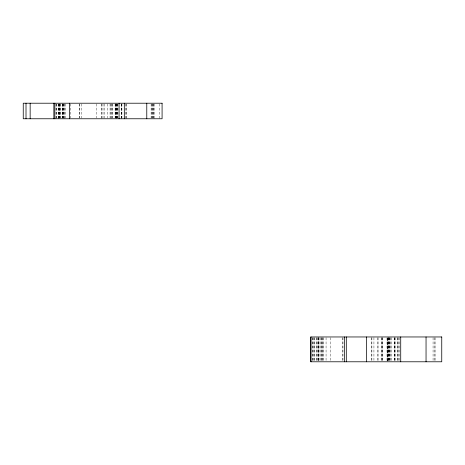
<?xml version="1.0" encoding="UTF-8"?>
<svg xmlns="http://www.w3.org/2000/svg" width="465" height="465" viewBox="0 0 465 465"><rect width="100%" height="100%" fill="white"/><g stroke="black" fill="none" stroke-linecap="round" stroke-linejoin="round"><path stroke-width="0.35" stroke-dasharray="2.33 1.74" d="M435.095 337.671L435.095 361.787M434.822 337.671L434.822 361.078M433.066 337.671L433.066 361.078M399.156 337.671L399.156 361.078M398.232 337.671L398.232 361.787M397.86 337.671L397.86 361.078M397.215 337.671L397.215 361.078M395.273 337.671L395.273 361.078M394.808 337.671L394.808 361.078M394.721 337.671L394.721 361.787M394.256 337.671L394.256 361.078M391.763 337.671L391.763 361.078M390.373 337.671L390.373 361.078M389.914 337.671L389.914 361.787M389.635 337.671L389.635 361.787M389.362 337.671L389.362 361.787M388.438 337.671L388.438 361.078M388.252 337.671L388.252 361.078M388.159 337.671L388.159 361.078M388.054 337.671L388.054 361.078M387.142 337.671L387.142 361.078M387.049 337.671L387.049 361.078M382.8 337.671L382.8 361.078M382.707 337.671L382.707 361.078M381.875 337.671L381.875 361.787M381.689 337.671L381.689 361.078M378.086 337.671L378.086 361.078M377.348 337.671L377.348 361.078M373.93 337.671L373.93 361.078M371.895 337.671L371.895 361.078M371.709 337.671L371.709 361.078M342.972 337.671L342.972 361.078M342.513 337.671L342.513 361.078M330.406 337.671L330.406 361.078M326.064 337.671L326.064 361.078M323.756 337.671L323.756 361.078M322.925 337.671L322.925 361.787M322.094 337.671L322.14 361.078M321.908 337.671L321.908 361.078M321.815 337.671L321.815 361.078M320.199 337.671L320.199 361.078M319.042 337.671L319.042 361.078M318.856 337.671L318.856 361.078M318.351 337.671L318.351 361.078M318.211 337.671L318.211 361.078M318.165 337.671L318.165 361.078M317.566 337.671L317.566 361.787M316.915 337.671L316.915 361.787M316.456 337.671L316.456 361.078M314.7 337.671L314.7 361.787M314.102 337.671L314.102 361.787M313.59 337.671L313.59 361.787M312.3 337.671L312.3 361.787M312.207 337.671L312.207 361.078M159.466 103.916L159.466 118.767M154.095 103.916L154.095 118.767M153.869 103.916L153.869 118.058M153.717 103.916L153.717 118.058M152.45 103.916L152.45 118.058M152.299 103.916L152.299 118.058M151.328 103.916L151.328 118.058M151.108 103.916L151.108 118.058M126.329 103.916L126.329 118.767M126.027 103.916L126.027 118.767M125.056 103.916L125.056 118.058M121.923 103.916L121.923 118.058M121.772 103.916L121.772 118.767M121.551 103.916L121.551 118.058M121.475 103.916L121.475 118.767M117.965 103.916L117.965 118.058M117.517 103.916L117.517 118.058M117.296 103.916L117.296 118.058M116.401 103.916L116.401 118.767M116.25 103.916L116.25 118.058M116.174 103.916L116.174 118.767M115.506 103.916L115.506 118.058M115.355 103.916L115.355 118.058M115.279 103.916L115.279 118.058M115.128 103.916L115.128 118.058M112.594 103.916L112.594 118.058M112.071 103.916L112.071 118.058M111.1 103.916L111.1 118.767M110.949 103.916L110.949 118.058M110.054 103.916L110.054 118.058M107.52 103.916L107.52 118.058M104.683 103.916L104.683 118.058M103.038 103.916L103.038 118.058M101.922 103.916L101.922 118.767M101.248 103.916L101.248 118.058M96.697 103.916L96.697 118.058M81.172 103.916L81.172 118.058M79.678 103.916L79.678 118.058M79.306 103.916L79.306 118.058M70.645 103.916L70.645 118.058M65.792 103.916L65.792 118.058M64.751 103.916L64.751 118.767M64.001 103.916L64.001 118.058M63.478 103.916L63.478 118.058M63.182 103.916L63.182 118.767M62.885 103.916L62.885 118.058M62.81 103.916L62.81 118.058M62.659 103.916L62.659 118.058M62.508 103.916L62.508 118.058M60.194 103.916L60.194 118.058M60.049 103.916L60.049 118.058M59.898 103.916L59.898 118.058M59.671 103.916L59.712 118.058M59.601 103.916L59.601 118.058M59.154 103.916L59.154 118.767M58.631 103.916L58.631 118.767M58.328 103.916L58.328 118.767M58.259 103.916L58.259 118.767M56.84 103.916L56.84 118.767M56.352 103.916L56.352 118.058M55.94 103.916L55.94 118.767M387.281 361.078L387.281 337.671L387.235 361.078"/><path stroke-width="0.7" d="M426.045 336.962L426.045 361.787M400.725 336.962L400.725 361.787M366.35 336.962L366.35 361.787M346.303 336.962L346.303 361.787M344.455 336.962L344.455 361.787M311.004 336.962L311.004 361.787M146.777 103.213L146.777 118.767M124.312 103.213L124.312 118.767M119.087 103.213L119.087 118.767M69.529 103.213L69.529 118.767M54.824 103.213L54.824 118.767M53.853 103.213L53.853 118.767M30.155 103.213L30.155 118.767M26.011 103.213L26.011 118.767M162.082 103.213L23.25 103.213L23.25 118.767L162.082 118.767L162.082 103.213M441.75 336.962L310.725 336.962L310.725 361.787L441.75 361.787L441.75 336.962"/></g></svg>
